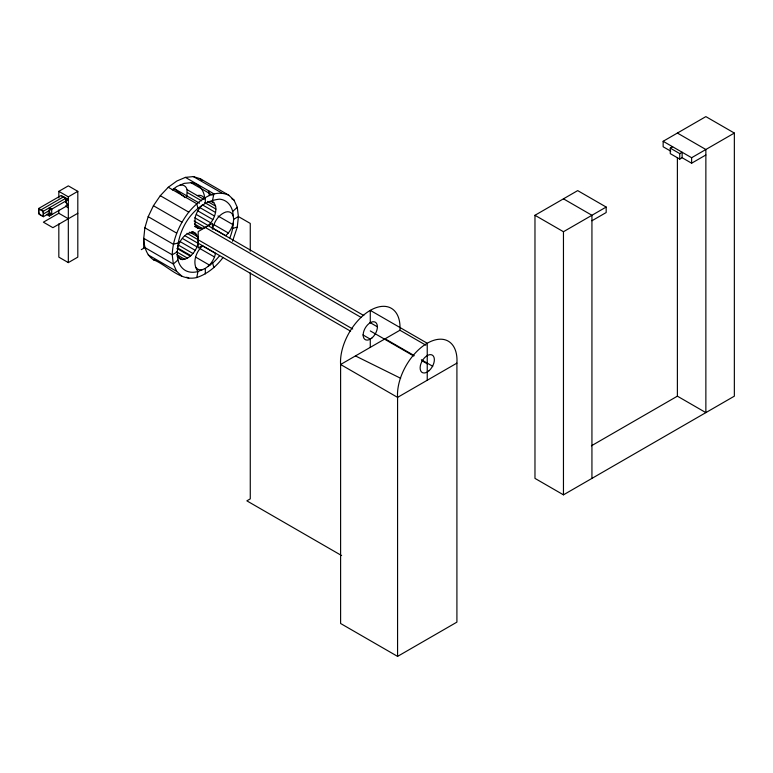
<?xml version="1.0" encoding="UTF-8"?>
<svg xmlns="http://www.w3.org/2000/svg" width="773" height="773" viewBox="0 0 773 773"><rect width="100%" height="100%" fill="white"/><g stroke="black" fill="none" stroke-linecap="round" stroke-linejoin="round"><path stroke-width="1.16" d="M43.394 213.957L68.324 199.569L61.202 195.463L38.65 208.478L38.65 213.957L43.394 216.701L49.327 213.271L51.704 214.643L51.704 209.164L49.327 207.792L49.327 216.015L46.486 214.372M232.538 241.224L237.282 227.117L238.403 216.575L237.282 207.338L233.968 200.033L228.711 195.154L200.226 178.708L193.376 176.592L185.394 177.384L176.833 181.027L168.263 187.269L160.282 195.695L153.431 205.724L148.174 216.682L144.87 227.803L143.739 238.345L143.739 248.23M219.484 255.844A40.09 23.142 -60 0 1 212.652 263.062L205.309 268.415L197.975 271.536A40.09 23.142 -60 0 1 177.935 259.96C173.925 234.18 192.119 201.946 219.484 199.154A40.09 23.142 -60 0 1 232.692 211.406L233.659 219.319L232.692 228.344A40.09 23.142 -60 0 1 229.861 237.871M179.578 185.336A15.006 8.667 -60 0 1 187.085 189.675L186.863 196.748M177.191 256.655L182.273 259.593C193.83 258.965 204.874 238.741 193.047 231.745M194.757 226.441C206.217 234.567 217.889 216.662 215.561 206.12A15.006 8.667 -60 0 0 208.063 201.782M181.916 276.212L176.659 271.333L173.345 264.028L172.224 254.79L143.739 238.345C143.981 246.442 146.3 255.061 153.431 259.767C167.664 265.284 180.061 281.614 196.748 277.536L197.975 271.536C191.888 263.371 195.54 252.191 202.565 245.911M212.652 199.83L213.879 193.83L185.394 177.384M228.711 195.154C213.377 188.38 198.149 201.019 188.767 212.14C179.355 224.412 172.737 239.176 172.224 254.79L176.969 252.046M177.326 248.664C179.172 240.992 185.955 230.267 195.086 232.924M212.797 228.19C214.469 221.329 218.885 214.45 225.793 212.024A15.006 8.667 -60 0 1 233.301 216.353M208.063 266.405A15.006 8.667 -60 0 0 214.508 256.974L215.561 253.409L202.342 245.775M223.107 257.399C216.43 266.376 207.502 274.009 196.748 277.536M233.301 222.701A15.006 8.667 -60 0 1 228.354 232.992L225.793 235.697L212.565 228.064M177.935 259.96L173.345 264.028L144.87 247.582L141.304 249.64M232.692 211.406L237.282 207.338M172.253 189.849L176.833 186.506L184.167 183.385L190.999 182.708L212.362 195.047M58.825 197.927L58.825 191.346L68.324 185.868L77.812 191.346L77.812 257.129L68.324 262.607L58.825 257.129L58.825 223.938M41.027 209.85L63.57 196.835M38.65 208.478L43.394 211.222L65.947 198.197M58.825 191.346L68.324 196.835L77.812 191.346M66.265 199.753A3.353 1.942 60 0 0 68.324 205.048L49.327 216.015A3.353 1.942 60 0 0 48.148 212.952M68.324 218.759L58.825 213.271L43.394 222.18L52.893 227.668L77.812 213.271M233.659 219.319L238.403 216.575L250.268 223.426L250.268 251.167M202.265 245.669L198.197 248.017L198.197 231.571L212.43 223.349L212.43 229.223M670.742 151.15L663.147 146.764L663.147 141.285L705.865 116.617L734.35 133.062L734.35 396.172L563.459 494.836L534.974 478.39L534.974 215.281L577.692 190.612L606.177 207.058L606.177 212.536L591.934 220.759M705.865 154.987L691.622 163.209L682.134 157.721L679.757 159.093L670.268 153.643L670.268 148.136L672.636 146.764M670.268 148.136L679.757 153.614L682.134 152.242L682.134 157.721M534.974 215.281L563.459 231.726L606.177 207.058M663.147 141.285L691.622 157.721L734.35 133.062M425.836 345.183L399.941 330.235L340.603 364.498L340.603 623.492L397.573 656.383L456.911 622.13L456.911 363.126A42.08 24.301 -60 0 0 427.237 343.251L370.277 310.369A42.08 24.301 -60 0 0 340.603 364.498L397.573 397.38L456.911 363.126M591.422 445.799L677.39 396.172L705.865 412.618L705.865 149.508L677.39 133.062M177.935 243.022L173.345 244.249L144.87 227.803M232.692 228.344L237.282 227.117M153.431 259.767L155.721 260.472M355.445 355.928L400.665 378.287M563.459 198.835L591.934 215.281L591.934 478.39M193.376 176.592L221.861 193.037M231.939 198.854L233.968 200.033M211.957 201.309L213.995 202.478M187.085 189.675L203.415 199.105M207.425 201.415L215.619 206.149M187.443 192.632L201.685 200.854M204.739 202.623L215.928 209.077M172.766 189.781A15.006 8.667 -60 0 1 174.08 188.515L199.511 203.193M202.342 204.826L215.561 212.459M168.263 187.269L196.748 203.714L197.975 208.304M217.947 215.957L233.204 224.769M200.265 207.802L214.508 216.025M197.559 210.729L212.817 219.542M196.381 214.536L210.623 222.759M214.111 224.769L228.354 232.992M160.282 195.695L188.767 212.14M194.835 217.822L208.063 225.455M209.048 226.209L363.812 315.558M194.12 221.001L360.875 317.278M370.083 322.592L377.398 326.815M194.429 223.928L202.565 228.624M194.922 225.948L200.004 228.885M385.109 338.806L414.106 355.541M421.362 359.735L432.754 366.305M153.431 205.724L181.916 222.17M370.277 330.921L413.777 356.034M422.058 360.817L427.237 363.812M191.685 231.552L196.767 234.49M189.694 232.132L197.83 236.828M187.008 233.33L352.71 329.008M362.962 334.922L370.277 339.144L370.277 347.367M198.98 243.659L350.604 331.192M184.612 235.543L197.83 243.176M148.174 216.682L176.659 233.117M182.534 238.519L196.767 246.742M200.265 248.761L214.508 256.974M179.829 241.447L195.086 250.249M178.65 245.244L192.883 253.467M195.569 257.071L209.812 265.294M177.626 247.978L190.854 255.612M177.104 248.539L190.332 256.172M176.389 251.718L187.578 258.172M176.698 254.646L184.834 259.341M66.739 204.14L68.324 205.048M68.324 207.792L65.947 206.42A3.353 1.942 60 0 0 65.869 205.666M148.174 254.887L176.659 271.333M186.737 277.149L188.767 278.328M341.627 555.565L246.848 500.846L250.268 498.875L250.268 272.869M174.08 188.515L185.114 197.646M200.226 178.708L201.985 180.331M197.811 228.199L195.067 224.296L195.067 217.957A15.006 8.667 -60 0 1 202.565 204.951M212.652 263.062L213.879 267.642M208.797 190.892L209.357 195.511M204.574 197.927L204.207 194.96A40.09 23.142 -60 0 0 190.999 182.708M691.622 157.721L691.622 163.209M679.757 153.614L679.757 159.132M677.39 157.798L677.39 396.172M563.459 231.726L563.459 494.836M427.237 380.258L427.237 343.251A42.08 24.301 -60 0 0 397.573 397.38L397.573 656.383M370.277 322.699L370.277 310.369A42.08 24.301 -60 0 1 399.941 330.235M205.309 197.473L205.309 202.951M205.309 268.415L205.309 273.893M68.324 196.835L68.324 262.607M65.947 202.768L65.947 200.941A3.353 1.942 60 0 1 65.628 202.13M58.825 209.985L58.825 213.271M43.394 211.222L43.394 216.701M202.565 269.584A15.006 8.667 -60 0 1 196.12 267.593M197.308 195.579A15.006 8.667 -60 0 1 204.536 199.057M182.273 259.593A15.006 8.667 -60 0 1 177.326 255.013M66.642 199.405A3.353 1.942 60 0 1 68.324 199.569M61.898 196.661A3.353 1.942 60 0 1 64.188 197.279M64.758 197.878A3.353 1.942 60 0 1 65.628 199.386M51.704 214.643A3.353 1.942 60 0 1 49.327 210.536A3.353 1.942 60 0 1 51.704 209.164M372.122 337.801A10.068 5.817 -60 0 0 375.311 322.196A10.068 5.817 -60 0 0 363.397 332.767A10.068 5.817 -60 0 0 372.122 337.801M429.083 370.692A10.068 5.817 -60 0 0 432.271 355.087A10.068 5.817 -60 0 0 420.367 365.648A10.068 5.817 -60 0 0 429.083 370.692M38.65 211.222A3.353 1.942 60 0 0 42.206 215.648A3.353 1.942 60 0 0 42.206 210.903A3.353 1.942 60 0 0 38.65 211.222"/></g></svg>
